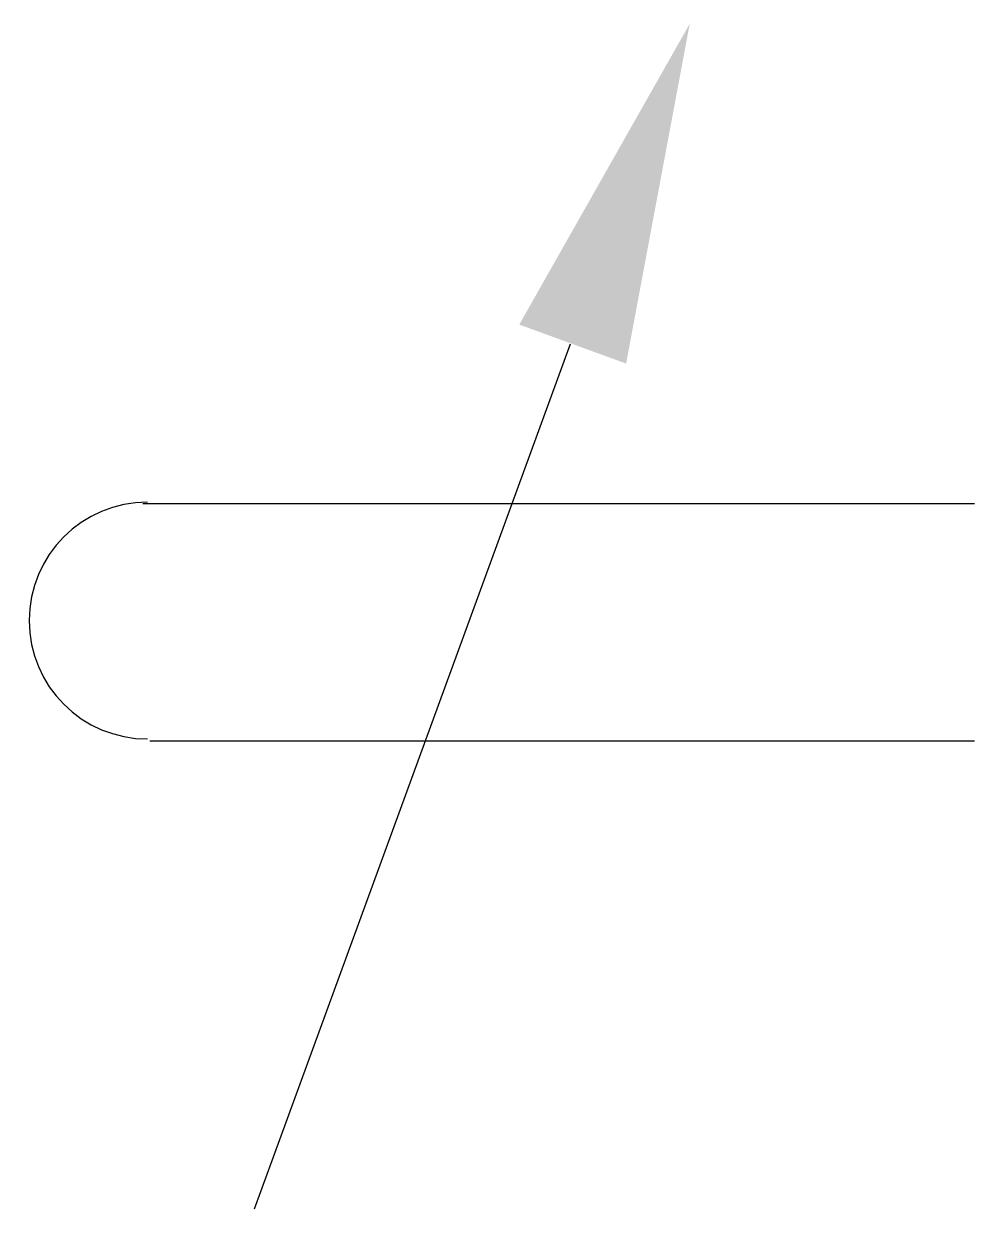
# Model space of a CAD drawing. Extents: x 111.7 to 119.7, y 204.7 to 214.7.
import ezdxf

# ---------------------------------------------------------------- set-up
doc = ezdxf.new("R2010")
doc.units = 0
doc.header["$MEASUREMENT"] = 0
doc.layers.get('0').update_dxf_attribs({"linetype": 'CONTINUOUS'})
doc.layers.add('11', color=1, linetype='CONTINUOUS')
doc.layers.add('12', color=2, linetype='CONTINUOUS')

# ---------------------------------------------------------------- blocks, each defined once
blk = doc.blocks.new('FHY09', base_point=(659.691, 153.358))
at = {"layer": '11'}
for p, q in [((656.275, 154.708), (653.606, 147.403)), ((659.685, 153.359), (652.667, 153.359)), ((652.726, 151.359), (659.685, 151.359))]:
    blk.add_line(p, q, dxfattribs=at)
blk.add_arc((652.707, 152.374), 1, 90, 270, dxfattribs=at)
at = {"layer": '12'}
blk.add_solid([(655.844, 154.873), (656.746, 154.544), (657.283, 157.414)], dxfattribs=at)

msp = doc.modelspace()

# ---------------------------------------------------------------- block references
msp.add_blockref('FHY09', (119.695, 210.663))

doc.saveas('drawing.dxf')
